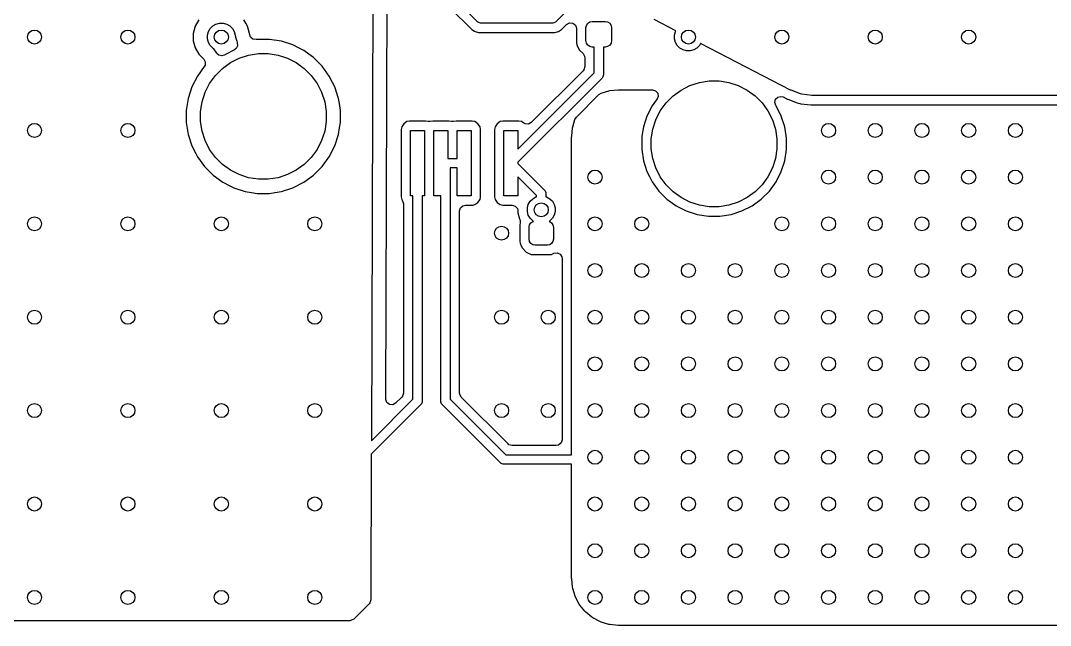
# Model space of a CAD drawing. Extents: x 2.65 to 6.49, y -4.64 to -1.62.
# Drawn here: x 3.374 to 4.242, y -4.63 to -4.12 of the extents above; entities that cross this region are included whole.
import ezdxf

# ---------------------------------------------------------------- set-up
doc = ezdxf.new("R2010")
doc.units = 0
doc.header["$MEASUREMENT"] = 0
doc.layers.add('BLACK', color=7, linetype='CONTINUOUS')

msp = doc.modelspace()

# ---------------------------------------------------------------- linework, layer by layer
at = {"layer": 'BLACK', "linetype": 'CONTINUOUS'}
for p, q in [((3.67119, -4.06398), (3.66976, -4.47428)), ((3.68191, -4.43916), (3.68312, -4.09186)), ((3.84258, -4.10394), (3.82562, -4.12089)), ((3.73856, -4.11167), (3.75227, -4.12537)), ((3.75895, -4.12089), (3.74525, -4.10719)), ((3.52439, -4.11934), (3.52128, -4.12473)), ((3.53612, -4.12449), (3.53879, -4.12295)), ((3.53879, -4.12295), (3.54177, -4.12215)), ((3.54177, -4.12215), (3.54485, -4.12215)), ((3.54485, -4.12215), (3.54783, -4.12295)), ((3.54783, -4.12295), (3.5505, -4.12449)), ((3.56393, -4.12229), (3.56223, -4.11934)), ((3.56534, -4.12473), (3.56393, -4.12229)), ((3.75954, -4.12138), (3.75895, -4.12089)), ((3.75971, -4.12145), (3.75954, -4.12138)), ((3.76096, -4.12197), (3.75971, -4.12145)), ((3.76173, -4.12205), (3.76096, -4.12197)), ((3.82283, -4.12205), (3.76173, -4.12205)), ((3.8236, -4.12197), (3.82283, -4.12205)), ((3.82502, -4.12138), (3.8236, -4.12197)), ((3.82562, -4.12089), (3.82502, -4.12138)), ((3.83436, -4.12331), (3.83678, -4.12199)), ((3.83678, -4.12199), (3.83952, -4.12219)), ((3.83952, -4.12219), (3.84172, -4.12384)), ((3.851, -4.12401), (3.85218, -4.12225)), ((3.85218, -4.12225), (3.85393, -4.12108)), ((3.85393, -4.12108), (3.856, -4.12067)), ((3.856, -4.12067), (3.86683, -4.12067)), ((3.86683, -4.12067), (3.8689, -4.12108)), ((3.8689, -4.12108), (3.87066, -4.12225)), ((3.87066, -4.12225), (3.87183, -4.12401)), ((3.92651, -4.12863), (3.90803, -4.11908)), ((3.52128, -4.12473), (3.51967, -4.13075)), ((3.51967, -4.13075), (3.51967, -4.13697)), ((3.52128, -4.12473), (3.52128, -4.12473)), ((3.5316, -4.13232), (3.5324, -4.12934)), ((3.5324, -4.12934), (3.53394, -4.12667)), ((3.53394, -4.12667), (3.53612, -4.12449)), ((3.5505, -4.12449), (3.55268, -4.12667)), ((3.55268, -4.12667), (3.55422, -4.12934)), ((3.55422, -4.12934), (3.55502, -4.13232)), ((3.56695, -4.13075), (3.56534, -4.12473)), ((3.56695, -4.13115), (3.56695, -4.13075)), ((3.56695, -4.13075), (3.56695, -4.13075)), ((3.56695, -4.13122), (3.56695, -4.13115)), ((3.56776, -4.13385), (3.56695, -4.13122)), ((3.75227, -4.12537), (3.75447, -4.12758)), ((3.75447, -4.12758), (3.75447, -4.12758)), ((3.75447, -4.12758), (3.75447, -4.12758)), ((3.75447, -4.12758), (3.75662, -4.12882)), ((3.75662, -4.12882), (3.75717, -4.12913)), ((3.75717, -4.12913), (3.76017, -4.12994)), ((3.76017, -4.12994), (3.76017, -4.12994)), ((3.76017, -4.12994), (3.82439, -4.12994)), ((3.82439, -4.12994), (3.8274, -4.12913)), ((3.82439, -4.12994), (3.82439, -4.12994)), ((3.8274, -4.12913), (3.8301, -4.12758)), ((3.8301, -4.12758), (3.8323, -4.12537)), ((3.8323, -4.12537), (3.83436, -4.12331)), ((3.84172, -4.12384), (3.84268, -4.12642)), ((3.84268, -4.12642), (3.8427, -4.12677)), ((3.8427, -4.12677), (3.8427, -4.13847)), ((3.85059, -4.12608), (3.851, -4.12401)), ((3.85059, -4.13691), (3.85059, -4.12608)), ((3.87183, -4.12401), (3.87224, -4.12608)), ((3.87224, -4.12608), (3.87224, -4.13691)), ((3.9253, -4.13232), (3.9261, -4.12934)), ((3.9261, -4.12934), (3.92651, -4.12863)), ((3.51967, -4.13697), (3.52128, -4.14298)), ((3.5316, -4.1354), (3.5316, -4.13232)), ((3.5324, -4.13838), (3.5316, -4.1354)), ((3.53394, -4.14105), (3.5324, -4.13838)), ((3.55502, -4.13232), (3.55502, -4.13269)), ((3.55502, -4.13269), (3.55523, -4.13348)), ((3.55523, -4.13348), (3.55534, -4.134)), ((3.55534, -4.134), (3.55546, -4.13477)), ((3.55546, -4.13477), (3.55546, -4.13477)), ((3.55546, -4.13477), (3.55627, -4.1374)), ((3.55627, -4.1374), (3.55627, -4.1374)), ((3.55627, -4.1374), (3.5567, -4.13841)), ((3.5567, -4.13841), (3.55702, -4.14115)), ((3.56987, -4.13562), (3.56776, -4.13385)), ((3.57259, -4.13597), (3.56987, -4.13562)), ((3.57363, -4.13581), (3.57259, -4.13597)), ((3.58385, -4.13581), (3.57363, -4.13581)), ((3.57363, -4.13581), (3.57363, -4.13581)), ((3.59396, -4.13741), (3.58385, -4.13581)), ((3.58385, -4.13581), (3.58385, -4.13581)), ((3.60368, -4.14057), (3.59396, -4.13741)), ((3.8427, -4.13847), (3.84295, -4.14041)), ((3.851, -4.13898), (3.85059, -4.13691)), ((3.85218, -4.14074), (3.851, -4.13898)), ((3.87183, -4.13898), (3.87066, -4.14074)), ((3.87224, -4.13691), (3.87183, -4.13898)), ((3.9253, -4.1354), (3.9253, -4.13232)), ((3.9261, -4.13838), (3.9253, -4.1354)), ((3.92764, -4.14105), (3.9261, -4.13838)), ((3.94733, -4.13939), (3.94638, -4.14105)), ((4.0231, -4.17854), (3.94733, -4.13939)), ((3.52128, -4.14298), (3.52128, -4.14298)), ((3.52128, -4.14298), (3.52439, -4.14837)), ((3.52439, -4.14837), (3.52439, -4.14837)), ((3.52439, -4.14837), (3.52846, -4.15244)), ((3.53612, -4.14323), (3.53394, -4.14105)), ((3.53644, -4.14341), (3.53612, -4.14323)), ((3.53696, -4.14394), (3.53644, -4.14341)), ((3.53901, -4.14668), (3.53696, -4.14394)), ((3.53951, -4.1476), (3.53901, -4.14668)), ((3.53981, -4.14795), (3.53951, -4.1476)), ((3.54117, -4.1491), (3.53981, -4.14795)), ((3.54644, -4.1488), (3.54385, -4.14972)), ((3.54675, -4.14858), (3.54644, -4.1488)), ((3.55442, -4.14467), (3.54675, -4.14858)), ((3.54675, -4.14858), (3.54675, -4.14858)), ((3.5558, -4.14362), (3.55442, -4.14467)), ((3.55702, -4.14115), (3.5558, -4.14362)), ((3.56633, -4.14911), (3.57457, -4.1478)), ((3.57457, -4.1478), (3.58291, -4.1478)), ((3.58291, -4.1478), (3.59115, -4.14911)), ((3.60843, -4.14298), (3.60368, -4.14057)), ((3.6128, -4.14521), (3.60843, -4.14298)), ((3.61715, -4.14837), (3.6128, -4.14521)), ((3.6128, -4.14521), (3.6128, -4.14521)), ((3.6128, -4.14521), (3.6128, -4.14521)), ((3.62107, -4.15122), (3.61715, -4.14837)), ((3.84295, -4.14041), (3.84295, -4.14041)), ((3.84295, -4.14041), (3.84494, -4.14466)), ((3.84494, -4.14466), (3.84816, -4.14788)), ((3.84816, -4.14788), (3.84874, -4.14894)), ((3.84874, -4.14894), (3.84939, -4.14996)), ((3.85393, -4.14191), (3.85218, -4.14074)), ((3.856, -4.14232), (3.85393, -4.14191)), ((3.85748, -4.14232), (3.856, -4.14232)), ((3.85748, -4.16412), (3.85748, -4.14232)), ((3.86683, -4.14232), (3.86535, -4.14232)), ((3.86535, -4.14232), (3.86535, -4.16575)), ((3.8689, -4.14191), (3.86683, -4.14232)), ((3.87066, -4.14074), (3.8689, -4.14191)), ((3.92982, -4.14323), (3.92764, -4.14105)), ((3.93249, -4.14477), (3.92982, -4.14323)), ((3.93547, -4.14557), (3.93249, -4.14477)), ((3.93855, -4.14557), (3.93547, -4.14557)), ((3.94153, -4.14477), (3.93855, -4.14557)), ((3.9442, -4.14323), (3.94153, -4.14477)), ((3.94638, -4.14105), (3.9442, -4.14323)), ((3.52846, -4.15244), (3.52977, -4.15486)), ((3.52958, -4.1576), (3.52895, -4.15876)), ((3.52977, -4.15486), (3.52958, -4.1576)), ((3.54385, -4.14972), (3.54117, -4.1491)), ((3.54422, -4.16037), (3.55097, -4.15547)), ((3.55097, -4.15547), (3.5584, -4.15168)), ((3.5584, -4.15168), (3.56633, -4.14911)), ((3.59115, -4.14911), (3.59908, -4.15168)), ((3.59908, -4.15168), (3.60651, -4.15547)), ((3.60651, -4.15547), (3.61326, -4.16037)), ((3.6283, -4.15846), (3.62107, -4.15122)), ((3.84939, -4.14996), (3.84942, -4.1502)), ((3.84942, -4.1502), (3.84948, -4.1503)), ((3.84948, -4.1503), (3.84959, -4.15133)), ((3.84959, -4.15133), (3.84959, -4.15883)), ((3.52895, -4.15876), (3.52316, -4.16673)), ((3.53342, -4.17302), (3.53832, -4.16627)), ((3.53832, -4.16627), (3.54422, -4.16037)), ((3.61326, -4.16037), (3.61916, -4.16627)), ((3.61916, -4.16627), (3.62406, -4.17302)), ((3.63432, -4.16673), (3.6283, -4.15846)), ((3.79331, -4.22829), (3.85748, -4.16412)), ((3.84816, -4.16228), (3.80455, -4.20589)), ((3.84881, -4.16146), (3.84816, -4.16228)), ((3.84959, -4.15883), (3.84881, -4.16146)), ((3.86535, -4.16575), (3.86528, -4.16652)), ((3.52316, -4.16673), (3.51852, -4.17584)), ((3.52964, -4.18045), (3.53342, -4.17302)), ((3.62406, -4.17302), (3.62784, -4.18045)), ((3.63715, -4.17229), (3.63432, -4.16673)), ((3.63896, -4.17584), (3.63715, -4.17229)), ((3.8642, -4.16853), (3.79331, -4.23943)), ((3.86469, -4.16794), (3.8642, -4.16853)), ((3.86486, -4.16752), (3.86469, -4.16794)), ((3.86528, -4.16652), (3.86486, -4.16752)), ((3.93089, -4.1786), (3.93832, -4.17481)), ((3.93832, -4.17481), (3.94625, -4.17224)), ((3.94625, -4.17224), (3.95449, -4.17093)), ((3.95449, -4.17093), (3.96283, -4.17093)), ((3.96283, -4.17093), (3.97107, -4.17224)), ((3.97107, -4.17224), (3.979, -4.17481)), ((3.979, -4.17481), (3.98643, -4.1786)), ((3.51852, -4.17584), (3.51536, -4.18557)), ((3.52706, -4.18838), (3.52964, -4.18045)), ((3.62784, -4.18045), (3.63042, -4.18838)), ((3.64212, -4.18557), (3.63896, -4.17584)), ((3.63896, -4.17584), (3.63896, -4.17584)), ((3.63896, -4.17584), (3.63896, -4.17584)), ((3.84259, -4.20131), (3.86154, -4.18235)), ((3.86154, -4.18235), (3.86358, -4.18113)), ((3.86358, -4.18113), (3.86981, -4.17924)), ((3.86981, -4.17924), (3.87075, -4.17906)), ((3.87075, -4.17906), (3.87771, -4.17837)), ((3.87771, -4.17837), (3.87819, -4.17835)), ((3.87819, -4.17835), (3.90674, -4.17835)), ((3.90674, -4.17835), (3.90937, -4.17912)), ((3.90937, -4.17912), (3.91118, -4.1812)), ((3.91118, -4.1812), (3.91157, -4.18392)), ((3.91825, -4.1894), (3.92414, -4.1835)), ((3.92414, -4.1835), (3.93089, -4.1786)), ((3.98643, -4.1786), (3.99318, -4.1835)), ((3.99318, -4.1835), (3.99908, -4.1894)), ((4.02363, -4.17878), (4.0231, -4.17854)), ((4.03158, -4.18175), (4.02363, -4.17878)), ((4.03271, -4.18203), (4.03158, -4.18175)), ((4.04114, -4.18304), (4.03271, -4.18203)), ((4.04172, -4.18307), (4.04114, -4.18304)), ((4.44544, -4.18307), (4.04172, -4.18307)), ((3.51536, -4.18557), (3.51376, -4.19567)), ((3.52575, -4.19662), (3.52706, -4.18838)), ((3.63042, -4.18838), (3.63173, -4.19662)), ((3.64279, -4.18977), (3.64212, -4.18557)), ((3.64372, -4.19567), (3.64279, -4.18977)), ((3.90645, -4.19192), (3.90209, -4.20048)), ((3.91069, -4.1861), (3.90645, -4.19192)), ((3.91157, -4.18392), (3.91069, -4.1861)), ((3.91334, -4.19615), (3.91825, -4.1894)), ((3.99908, -4.1894), (4.00398, -4.19615)), ((4.00973, -4.18904), (4.01035, -4.18636)), ((4.01065, -4.19163), (4.00973, -4.18904)), ((4.01035, -4.18636), (4.01233, -4.18444)), ((4.01087, -4.19192), (4.01065, -4.19163)), ((4.01523, -4.20048), (4.01087, -4.19192)), ((4.01087, -4.19192), (4.01087, -4.19192)), ((4.01233, -4.18444), (4.01502, -4.18389)), ((4.01502, -4.18389), (4.01685, -4.18442)), ((4.01685, -4.18442), (4.01938, -4.18573)), ((4.01938, -4.18573), (4.01982, -4.18594)), ((4.01982, -4.18594), (4.02035, -4.18617)), ((4.02035, -4.18617), (4.02035, -4.18618)), ((4.02035, -4.18618), (4.02035, -4.18618)), ((4.02035, -4.18618), (4.0208, -4.18636)), ((4.0208, -4.18636), (4.0208, -4.18636)), ((4.0208, -4.18636), (4.02875, -4.18933)), ((4.02875, -4.18933), (4.02875, -4.18933)), ((4.02875, -4.18933), (4.02875, -4.18933)), ((4.02875, -4.18933), (4.02967, -4.18961)), ((4.02967, -4.18961), (4.0308, -4.18989)), ((4.0308, -4.18989), (4.0308, -4.18989)), ((4.0308, -4.18989), (4.0308, -4.18989)), ((4.0308, -4.18989), (4.03175, -4.19006)), ((4.03175, -4.19006), (4.03175, -4.19006)), ((4.03175, -4.19006), (4.04018, -4.19107)), ((4.04018, -4.19107), (4.04038, -4.19109)), ((4.04038, -4.19109), (4.04066, -4.19111)), ((4.04066, -4.19111), (4.04109, -4.19114)), ((4.04109, -4.19114), (4.04124, -4.19115)), ((4.04124, -4.19115), (4.04155, -4.19116)), ((4.04155, -4.19116), (4.04172, -4.19116)), ((4.04172, -4.19116), (4.43037, -4.19116)), ((3.51376, -4.19567), (3.51376, -4.2059)), ((3.52575, -4.20496), (3.52575, -4.19662)), ((3.63173, -4.19662), (3.63173, -4.20496)), ((3.64372, -4.2059), (3.64372, -4.19567)), ((3.90209, -4.20048), (3.89912, -4.20962)), ((3.90956, -4.20358), (3.91334, -4.19615)), ((4.00398, -4.19615), (4.00777, -4.20358)), ((4.0182, -4.20962), (4.01523, -4.20048)), ((3.51376, -4.2059), (3.51536, -4.216)), ((3.52706, -4.21319), (3.52575, -4.20496)), ((3.63173, -4.20496), (3.63042, -4.21319)), ((3.64301, -4.21037), (3.64372, -4.2059)), ((3.69532, -4.20952), (3.69486, -4.21182)), ((3.69706, -4.20691), (3.69532, -4.20952)), ((3.69532, -4.20952), (3.69532, -4.20952)), ((3.69968, -4.20516), (3.69706, -4.20691)), ((3.70198, -4.2047), (3.69968, -4.20516)), ((3.69968, -4.20516), (3.69968, -4.20516)), ((3.71534, -4.2047), (3.70198, -4.2047)), ((3.70198, -4.2047), (3.70198, -4.2047)), ((3.71755, -4.20514), (3.71534, -4.2047)), ((3.71946, -4.20514), (3.71755, -4.20514)), ((3.72166, -4.2047), (3.71946, -4.20514)), ((3.73503, -4.2047), (3.72166, -4.2047)), ((3.73724, -4.20514), (3.73503, -4.2047)), ((3.73914, -4.20514), (3.73724, -4.20514)), ((3.74135, -4.2047), (3.73914, -4.20514)), ((3.75471, -4.2047), (3.74135, -4.2047)), ((3.75702, -4.20516), (3.75471, -4.2047)), ((3.75471, -4.2047), (3.75471, -4.2047)), ((3.75963, -4.20691), (3.75702, -4.20516)), ((3.75702, -4.20516), (3.75702, -4.20516)), ((3.76137, -4.20952), (3.75963, -4.20691)), ((3.76183, -4.21182), (3.76137, -4.20952)), ((3.76137, -4.20952), (3.76137, -4.20952)), ((3.77406, -4.20952), (3.7736, -4.21182)), ((3.77581, -4.20691), (3.77406, -4.20952)), ((3.77406, -4.20952), (3.77406, -4.20952)), ((3.77842, -4.20516), (3.77581, -4.20691)), ((3.78072, -4.2047), (3.77842, -4.20516)), ((3.77842, -4.20516), (3.77842, -4.20516)), ((3.79408, -4.2047), (3.78072, -4.2047)), ((3.78072, -4.2047), (3.78072, -4.2047)), ((3.79639, -4.20516), (3.79408, -4.2047)), ((3.79408, -4.2047), (3.79408, -4.2047)), ((3.79838, -4.2065), (3.79639, -4.20516)), ((3.79639, -4.20516), (3.79639, -4.20516)), ((3.79639, -4.20516), (3.79639, -4.20516)), ((3.79639, -4.20516), (3.79639, -4.20516)), ((3.79939, -4.20701), (3.79838, -4.2065)), ((3.80213, -4.20721), (3.79939, -4.20701)), ((3.80455, -4.20589), (3.80213, -4.20721)), ((3.83929, -4.21051), (3.83948, -4.20958)), ((3.83948, -4.20958), (3.84137, -4.20334)), ((3.84137, -4.20334), (3.84259, -4.20131)), ((3.89912, -4.20962), (3.89788, -4.21748)), ((3.90698, -4.21151), (3.90956, -4.20358)), ((4.00777, -4.20358), (4.01034, -4.21151)), ((4.0197, -4.21911), (4.0182, -4.20962)), ((3.51536, -4.216), (3.51852, -4.22573)), ((3.52964, -4.22113), (3.52706, -4.21319)), ((3.63042, -4.21319), (3.62784, -4.22113)), ((3.63896, -4.22573), (3.64212, -4.216)), ((3.64212, -4.216), (3.64301, -4.21037)), ((3.69486, -4.21182), (3.69486, -4.26849)), ((3.70276, -4.26772), (3.70276, -4.2126)), ((3.70276, -4.2126), (3.71457, -4.2126)), ((3.71457, -4.2126), (3.71457, -4.26772)), ((3.72244, -4.26772), (3.72244, -4.2126)), ((3.72244, -4.2126), (3.73425, -4.2126)), ((3.73425, -4.2126), (3.73425, -4.23622)), ((3.74213, -4.23622), (3.74213, -4.2126)), ((3.74213, -4.2126), (3.75394, -4.2126)), ((3.75394, -4.2126), (3.75394, -4.26772)), ((3.76181, -4.26772), (3.76181, -4.2126)), ((3.76181, -4.2126), (3.76183, -4.2126)), ((3.76183, -4.2126), (3.76183, -4.21182)), ((3.76183, -4.21182), (3.76183, -4.21182)), ((3.76183, -4.21182), (3.76183, -4.21182)), ((3.7736, -4.21182), (3.7736, -4.2126)), ((3.7736, -4.2126), (3.77362, -4.2126)), ((3.77362, -4.2126), (3.77362, -4.26772)), ((3.7815, -4.26772), (3.7815, -4.2126)), ((3.7815, -4.2126), (3.79331, -4.2126)), ((3.79331, -4.2126), (3.79331, -4.22829)), ((3.83858, -4.21796), (3.83861, -4.21748)), ((3.83858, -4.36702), (3.83858, -4.21796)), ((3.83861, -4.21748), (3.83929, -4.21051)), ((3.89788, -4.21748), (3.89762, -4.21911)), ((3.90568, -4.21975), (3.90698, -4.21151)), ((4.01034, -4.21151), (4.01165, -4.21975)), ((3.51852, -4.22573), (3.52171, -4.232)), ((3.53342, -4.22856), (3.52964, -4.22113)), ((3.62784, -4.22113), (3.62406, -4.22856)), ((3.63432, -4.23484), (3.63896, -4.22573)), ((3.89762, -4.21911), (3.89762, -4.22872)), ((3.90568, -4.22809), (3.90568, -4.21975)), ((4.01165, -4.21975), (4.01165, -4.22809)), ((4.0197, -4.22872), (4.0197, -4.21911)), ((3.52171, -4.232), (3.52316, -4.23484)), ((3.52316, -4.23484), (3.52918, -4.24312)), ((3.53832, -4.23531), (3.53342, -4.22856)), ((3.54422, -4.2412), (3.53832, -4.23531)), ((3.61916, -4.23531), (3.61326, -4.2412)), ((3.62406, -4.22856), (3.61916, -4.23531)), ((3.6283, -4.24312), (3.63432, -4.23484)), ((3.89762, -4.22872), (3.89912, -4.23821)), ((3.90698, -4.23632), (3.90568, -4.22809)), ((4.01165, -4.22809), (4.01034, -4.23632)), ((4.0182, -4.23821), (4.0197, -4.22872)), ((3.52918, -4.24312), (3.53641, -4.25035)), ((3.55097, -4.2461), (3.54422, -4.2412)), ((3.61326, -4.2412), (3.60651, -4.2461)), ((3.62107, -4.25035), (3.6283, -4.24312)), ((3.73425, -4.23622), (3.74213, -4.23622)), ((3.74213, -4.24409), (3.73622, -4.24409)), ((3.73622, -4.24409), (3.73622, -4.29134)), ((3.74213, -4.26772), (3.74213, -4.24409)), ((3.79331, -4.23943), (3.79331, -4.2405)), ((3.79331, -4.2405), (3.81578, -4.26296)), ((3.89912, -4.23821), (3.90209, -4.24735)), ((3.90956, -4.24426), (3.90698, -4.23632)), ((3.91334, -4.25169), (3.90956, -4.24426)), ((4.00777, -4.24426), (4.00398, -4.25169)), ((4.01034, -4.23632), (4.00777, -4.24426)), ((4.01523, -4.24735), (4.0182, -4.23821)), ((3.53641, -4.25035), (3.54468, -4.25636)), ((3.5584, -4.24989), (3.55097, -4.2461)), ((3.56633, -4.25247), (3.5584, -4.24989)), ((3.57457, -4.25377), (3.56633, -4.25247)), ((3.59115, -4.25247), (3.58291, -4.25377)), ((3.59908, -4.24989), (3.59115, -4.25247)), ((3.60651, -4.2461), (3.59908, -4.24989)), ((3.6128, -4.25636), (3.62107, -4.25035)), ((3.80906, -4.26738), (3.79331, -4.25163)), ((3.79331, -4.25163), (3.79331, -4.26772)), ((3.90209, -4.24735), (3.90425, -4.25159)), ((3.90425, -4.25159), (3.90645, -4.25591)), ((3.91825, -4.25844), (3.91334, -4.25169)), ((4.00398, -4.25169), (3.99908, -4.25844)), ((4.01087, -4.25591), (4.01523, -4.24735)), ((3.54468, -4.25636), (3.55049, -4.25932)), ((3.55049, -4.25932), (3.5538, -4.26101)), ((3.5538, -4.26101), (3.5538, -4.26101)), ((3.5538, -4.26101), (3.5538, -4.26101)), ((3.5538, -4.26101), (3.56352, -4.26417)), ((3.58291, -4.25377), (3.57457, -4.25377)), ((3.59396, -4.26417), (3.60368, -4.26101)), ((3.60368, -4.26101), (3.6128, -4.25636)), ((3.90645, -4.25591), (3.9121, -4.26368)), ((3.92414, -4.26433), (3.91825, -4.25844)), ((3.99908, -4.25844), (3.99318, -4.26433)), ((4.00522, -4.26368), (4.01087, -4.25591)), ((3.56352, -4.26417), (3.56873, -4.26499)), ((3.56873, -4.26499), (3.57363, -4.26577)), ((3.57363, -4.26577), (3.57363, -4.26577)), ((3.57363, -4.26577), (3.58385, -4.26577)), ((3.58385, -4.26577), (3.58832, -4.26506)), ((3.58832, -4.26506), (3.59396, -4.26417)), ((3.69486, -4.26849), (3.69532, -4.2708)), ((3.70472, -4.26772), (3.70276, -4.26772)), ((3.70472, -4.29134), (3.70472, -4.26772)), ((3.71457, -4.26772), (3.7126, -4.26772)), ((3.7126, -4.26772), (3.7126, -4.29134)), ((3.72835, -4.26772), (3.72244, -4.26772)), ((3.72835, -4.29134), (3.72835, -4.26772)), ((3.75394, -4.26772), (3.74213, -4.26772)), ((3.76137, -4.2708), (3.76174, -4.26894)), ((3.76174, -4.26894), (3.76183, -4.26849)), ((3.76183, -4.26772), (3.76181, -4.26772)), ((3.76183, -4.26849), (3.76183, -4.26772)), ((3.77362, -4.26772), (3.7736, -4.26772)), ((3.7736, -4.26772), (3.7736, -4.26849)), ((3.7736, -4.26849), (3.77406, -4.2708)), ((3.79331, -4.26772), (3.7815, -4.26772)), ((3.80362, -4.27234), (3.8058, -4.27016)), ((3.8058, -4.27016), (3.80847, -4.26862)), ((3.80847, -4.26862), (3.80906, -4.26846)), ((3.80906, -4.26846), (3.80906, -4.26738)), ((3.81578, -4.26296), (3.81627, -4.26356)), ((3.81627, -4.26356), (3.81685, -4.26498)), ((3.81685, -4.26498), (3.81693, -4.26575)), ((3.81693, -4.26575), (3.81693, -4.26846)), ((3.81693, -4.26846), (3.81751, -4.26862)), ((3.81751, -4.26862), (3.82018, -4.27016)), ((3.82018, -4.27016), (3.82236, -4.27234)), ((3.9121, -4.26368), (3.9121, -4.26368)), ((3.9121, -4.26368), (3.91889, -4.27048)), ((3.91889, -4.27048), (3.91889, -4.27048)), ((3.91889, -4.27048), (3.92567, -4.2754)), ((3.93089, -4.26923), (3.92414, -4.26433)), ((3.93832, -4.27302), (3.93089, -4.26923)), ((3.98643, -4.26923), (3.979, -4.27302)), ((3.99318, -4.26433), (3.98643, -4.26923)), ((3.99066, -4.27613), (3.99843, -4.27048)), ((3.99843, -4.27048), (4.00522, -4.26368)), ((3.69532, -4.2708), (3.69601, -4.27183)), ((3.69601, -4.27183), (3.69683, -4.27445)), ((3.69683, -4.27445), (3.69683, -4.27454)), ((3.69683, -4.27454), (3.69683, -4.43402)), ((3.74411, -4.28049), (3.74489, -4.27785)), ((3.74489, -4.27785), (3.74697, -4.27605)), ((3.74697, -4.27605), (3.749, -4.27561)), ((3.749, -4.27561), (3.75471, -4.27561)), ((3.75471, -4.27561), (3.7553, -4.27549)), ((3.75471, -4.27561), (3.75471, -4.27561)), ((3.7553, -4.27549), (3.75702, -4.27515)), ((3.75702, -4.27515), (3.75963, -4.27341)), ((3.75702, -4.27515), (3.75702, -4.27515)), ((3.75702, -4.27515), (3.75702, -4.27515)), ((3.75963, -4.27341), (3.76137, -4.2708)), ((3.76137, -4.2708), (3.76137, -4.2708)), ((3.76137, -4.2708), (3.76137, -4.2708)), ((3.77406, -4.2708), (3.77406, -4.2708)), ((3.77406, -4.2708), (3.77581, -4.27341)), ((3.77581, -4.27341), (3.77842, -4.27515)), ((3.77842, -4.27515), (3.77842, -4.27515)), ((3.77842, -4.27515), (3.78072, -4.27561)), ((3.78072, -4.27561), (3.78072, -4.27561)), ((3.78072, -4.27561), (3.78072, -4.27561)), ((3.78072, -4.27561), (3.78841, -4.27561)), ((3.78841, -4.27561), (3.79104, -4.27639)), ((3.79104, -4.27639), (3.79285, -4.27846)), ((3.79285, -4.27846), (3.79318, -4.27946)), ((3.80128, -4.27799), (3.80208, -4.27501)), ((3.80128, -4.28107), (3.80128, -4.27799)), ((3.80208, -4.27501), (3.80362, -4.27234)), ((3.82236, -4.27234), (3.8239, -4.27501)), ((3.8239, -4.27501), (3.8247, -4.27799)), ((3.8247, -4.27799), (3.8247, -4.28107)), ((3.92567, -4.2754), (3.92667, -4.27613)), ((3.92667, -4.27613), (3.93523, -4.28049)), ((3.94625, -4.2756), (3.93832, -4.27302)), ((3.95449, -4.2769), (3.94625, -4.2756)), ((3.96283, -4.2769), (3.95449, -4.2769)), ((3.97107, -4.2756), (3.96283, -4.2769)), ((3.979, -4.27302), (3.97107, -4.2756)), ((3.98209, -4.28049), (3.99066, -4.27613)), ((3.74411, -4.43402), (3.74411, -4.28049)), ((3.79318, -4.27946), (3.79329, -4.27997)), ((3.79329, -4.27997), (3.79329, -4.28212)), ((3.79329, -4.28212), (3.79463, -4.28713)), ((3.79463, -4.28713), (3.79497, -4.28773)), ((3.79497, -4.28773), (3.79514, -4.28847)), ((3.80208, -4.28405), (3.80128, -4.28107)), ((3.80362, -4.28672), (3.80208, -4.28405)), ((3.8058, -4.2889), (3.80362, -4.28672)), ((3.82236, -4.28672), (3.82018, -4.2889)), ((3.8239, -4.28405), (3.82236, -4.28672)), ((3.8247, -4.28107), (3.8239, -4.28405)), ((3.93523, -4.28049), (3.94437, -4.28346)), ((3.94437, -4.28346), (3.95386, -4.28496)), ((3.95386, -4.28496), (3.95386, -4.28496)), ((3.95386, -4.28496), (3.96347, -4.28496)), ((3.96347, -4.28496), (3.97296, -4.28346)), ((3.96347, -4.28496), (3.96347, -4.28496)), ((3.97296, -4.28346), (3.98209, -4.28049)), ((3.70472, -4.30709), (3.70472, -4.29134)), ((3.7126, -4.29134), (3.7126, -4.30709)), ((3.72835, -4.30709), (3.72835, -4.29134)), ((3.73622, -4.29134), (3.73622, -4.30709)), ((3.79516, -4.2903), (3.79486, -4.29257)), ((3.79486, -4.29257), (3.79486, -4.30586)), ((3.79514, -4.28847), (3.79509, -4.28912)), ((3.79509, -4.28912), (3.79524, -4.28974)), ((3.79524, -4.28974), (3.79515, -4.2903)), ((3.79515, -4.2903), (3.79516, -4.2903)), ((3.80276, -4.29409), (3.80315, -4.29214)), ((3.80276, -4.30433), (3.80276, -4.29409)), ((3.80315, -4.29214), (3.80425, -4.29048)), ((3.80425, -4.29048), (3.80592, -4.28937)), ((3.80643, -4.28926), (3.8058, -4.2889)), ((3.80592, -4.28937), (3.80643, -4.28926)), ((3.82018, -4.2889), (3.81955, -4.28926)), ((3.81955, -4.28926), (3.82007, -4.28937)), ((3.82007, -4.28937), (3.82173, -4.29048)), ((3.82173, -4.29048), (3.82284, -4.29214)), ((3.82284, -4.29214), (3.82323, -4.29409)), ((3.82323, -4.29409), (3.82323, -4.30433)), ((3.80315, -4.30629), (3.80276, -4.30433)), ((3.82323, -4.30433), (3.82284, -4.30629)), ((3.70472, -4.43931), (3.70472, -4.30709)), ((3.7126, -4.30709), (3.7126, -4.44094)), ((3.72835, -4.44094), (3.72835, -4.30709)), ((3.73622, -4.30709), (3.73622, -4.43931)), ((3.79486, -4.30586), (3.79511, -4.30775)), ((3.79511, -4.30775), (3.79511, -4.30775)), ((3.79511, -4.30775), (3.79615, -4.30999)), ((3.79615, -4.30999), (3.79705, -4.31191)), ((3.79705, -4.31191), (3.8003, -4.31515)), ((3.80425, -4.30795), (3.80315, -4.30629)), ((3.80592, -4.30906), (3.80425, -4.30795)), ((3.80787, -4.30945), (3.80592, -4.30906)), ((3.81811, -4.30945), (3.80787, -4.30945)), ((3.82007, -4.30906), (3.81811, -4.30945)), ((3.82173, -4.30795), (3.82007, -4.30906)), ((3.82284, -4.30629), (3.82173, -4.30795)), ((3.8003, -4.31515), (3.80445, -4.31709)), ((3.80445, -4.31709), (3.80445, -4.31709)), ((3.80445, -4.31709), (3.80635, -4.31734)), ((3.80635, -4.31734), (3.80635, -4.31734)), ((3.80635, -4.31734), (3.81963, -4.31734)), ((3.81963, -4.31734), (3.82153, -4.31709)), ((3.82153, -4.31709), (3.82355, -4.31615)), ((3.82153, -4.31709), (3.82153, -4.31709)), ((3.82355, -4.31615), (3.82627, -4.31574)), ((3.82627, -4.31574), (3.82878, -4.31686)), ((3.82878, -4.31686), (3.83028, -4.31916)), ((3.83028, -4.31916), (3.83049, -4.32058)), ((3.83049, -4.32058), (3.83049, -4.36702)), ((3.83049, -4.36702), (3.83051, -4.36754)), ((3.83051, -4.37266), (3.83049, -4.37314)), ((3.83049, -4.37314), (3.83049, -4.44615)), ((3.83051, -4.36754), (3.83051, -4.3677)), ((3.83051, -4.3677), (3.83051, -4.36818)), ((3.83051, -4.36818), (3.83061, -4.36854)), ((3.83061, -4.37162), (3.83051, -4.37198)), ((3.83051, -4.37198), (3.83051, -4.37246)), ((3.83051, -4.37246), (3.83051, -4.37262)), ((3.83051, -4.37262), (3.83051, -4.37266)), ((3.83061, -4.36854), (3.83061, -4.37162)), ((3.8386, -4.36732), (3.83858, -4.36702)), ((3.83858, -4.37314), (3.8386, -4.37284)), ((3.83858, -4.44615), (3.83858, -4.37314)), ((3.8386, -4.37284), (3.8386, -4.36732)), ((3.69683, -4.43402), (3.69606, -4.43666)), ((3.74423, -4.43506), (3.74411, -4.43402)), ((3.74554, -4.43747), (3.74423, -4.43506)), ((3.71145, -4.44373), (3.66972, -4.48545)), ((3.66976, -4.47428), (3.70472, -4.43931)), ((3.68193, -4.43952), (3.68191, -4.43916)), ((3.68289, -4.4421), (3.68193, -4.43952)), ((3.68509, -4.44375), (3.68289, -4.4421)), ((3.68783, -4.44395), (3.68509, -4.44375)), ((3.69025, -4.44263), (3.68783, -4.44395)), ((3.6954, -4.43747), (3.69025, -4.44263)), ((3.69606, -4.43666), (3.6954, -4.43747)), ((3.71193, -4.44313), (3.71145, -4.44373)), ((3.71252, -4.44171), (3.71193, -4.44313)), ((3.7126, -4.44094), (3.71252, -4.44171)), ((3.72842, -4.44171), (3.72835, -4.44094)), ((3.72901, -4.44313), (3.72842, -4.44171)), ((3.7295, -4.44373), (3.72901, -4.44313)), ((3.77871, -4.49294), (3.7295, -4.44373)), ((3.73622, -4.43931), (3.78313, -4.48622)), ((3.78497, -4.4769), (3.74554, -4.43747)), ((3.83049, -4.44615), (3.8305, -4.44629)), ((3.8305, -4.45135), (3.83049, -4.45149)), ((3.83049, -4.45149), (3.83049, -4.47344)), ((3.8305, -4.44629), (3.83051, -4.44661)), ((3.83051, -4.45103), (3.8305, -4.45135)), ((3.83051, -4.44661), (3.83051, -4.44692)), ((3.83051, -4.44692), (3.83061, -4.44728)), ((3.83061, -4.45036), (3.83051, -4.45072)), ((3.83051, -4.45072), (3.83051, -4.45103)), ((3.83061, -4.44728), (3.83061, -4.45036)), ((3.8386, -4.44622), (3.83858, -4.44615)), ((3.83858, -4.45149), (3.8386, -4.45141)), ((3.83858, -4.48622), (3.83858, -4.45149)), ((3.8386, -4.45141), (3.8386, -4.44622)), ((3.78578, -4.47755), (3.78497, -4.4769)), ((3.78842, -4.47833), (3.78578, -4.47755)), ((3.82561, -4.47833), (3.78842, -4.47833)), ((3.82764, -4.47789), (3.82561, -4.47833)), ((3.82972, -4.47608), (3.82764, -4.47789)), ((3.83049, -4.47344), (3.82972, -4.47608)), ((3.66972, -4.48545), (3.6693, -4.60822)), ((3.78313, -4.48622), (3.83858, -4.48622)), ((3.77931, -4.49343), (3.77871, -4.49294)), ((3.78073, -4.49402), (3.77931, -4.49343)), ((3.7815, -4.49409), (3.78073, -4.49402)), ((3.83858, -4.49409), (3.7815, -4.49409)), ((3.83858, -4.59031), (3.83858, -4.49409)), ((3.83861, -4.59079), (3.83858, -4.59031)), ((3.83929, -4.59775), (3.83861, -4.59079)), ((3.83948, -4.59869), (3.83929, -4.59775)), ((3.84144, -4.60516), (3.83948, -4.59869)), ((3.6693, -4.60822), (3.66851, -4.61086)), ((3.84181, -4.60604), (3.84144, -4.60516)), ((3.84499, -4.612), (3.84181, -4.60604)), ((3.66787, -4.61166), (3.65497, -4.62455)), ((3.66851, -4.61086), (3.66787, -4.61166)), ((3.84552, -4.6128), (3.84499, -4.612)), ((3.84981, -4.61802), (3.84552, -4.6128)), ((3.65152, -4.62598), (2.94976, -4.62598)), ((3.65256, -4.62587), (3.65152, -4.62598)), ((3.65497, -4.62455), (3.65256, -4.62587)), ((3.85049, -4.6187), (3.84981, -4.61802)), ((3.85571, -4.62298), (3.85049, -4.6187)), ((3.8565, -4.62351), (3.85571, -4.62298)), ((3.86246, -4.6267), (3.8565, -4.62351)), ((3.86335, -4.62706), (3.86246, -4.6267)), ((3.86981, -4.62903), (3.86335, -4.62706)), ((3.87075, -4.62921), (3.86981, -4.62903)), ((3.87771, -4.6299), (3.87075, -4.62921)), ((3.87819, -4.62992), (3.87771, -4.6299)), ((4.80498, -4.62992), (3.87819, -4.62992))]:
    msp.add_line(p, q, dxfattribs=at)
at = {"layer": 'BLACK'}
for centre in [(3.38583, -4.13386), (3.46457, -4.13386), (3.54331, -4.13386), (3.93701, -4.13386), (4.01575, -4.13386), (4.09449, -4.13386), (4.17323, -4.13386), (3.38583, -4.2126), (3.46457, -4.2126), (4.05512, -4.2126), (4.09449, -4.2126), (4.13386, -4.2126), (4.17323, -4.2126), (4.2126, -4.2126), (3.85827, -4.25197), (4.05512, -4.25197), (4.09449, -4.25197), (4.13386, -4.25197), (4.17323, -4.25197), (4.2126, -4.25197), (3.81299, -4.27953), (3.38583, -4.29134), (3.46457, -4.29134), (3.54331, -4.29134), (3.62205, -4.29134), (3.85827, -4.29134), (3.89764, -4.29134), (4.01575, -4.29134), (4.05512, -4.29134), (4.09449, -4.29134), (4.13386, -4.29134), (4.17323, -4.29134), (4.2126, -4.29134), (3.77953, -4.29921), (3.85827, -4.33071), (3.89764, -4.33071), (3.93701, -4.33071), (3.97638, -4.33071), (4.01575, -4.33071), (4.05512, -4.33071), (4.09449, -4.33071), (4.13386, -4.33071), (4.17323, -4.33071), (4.2126, -4.33071), (3.38583, -4.37008), (3.46457, -4.37008), (3.54331, -4.37008), (3.62205, -4.37008), (3.77953, -4.37008), (3.8189, -4.37008), (3.85827, -4.37008), (3.89764, -4.37008), (3.93701, -4.37008), (3.97638, -4.37008), (4.01575, -4.37008), (4.05512, -4.37008), (4.09449, -4.37008), (4.13386, -4.37008), (4.17323, -4.37008), (4.2126, -4.37008), (3.85827, -4.40945), (3.89764, -4.40945), (3.93701, -4.40945), (3.97638, -4.40945), (4.01575, -4.40945), (4.05512, -4.40945), (4.09449, -4.40945), (4.13386, -4.40945), (4.17323, -4.40945), (4.2126, -4.40945), (3.38583, -4.44882), (3.46457, -4.44882), (3.54331, -4.44882), (3.62205, -4.44882), (3.77953, -4.44882), (3.8189, -4.44882), (3.85827, -4.44882), (3.89764, -4.44882), (3.93701, -4.44882), (3.97638, -4.44882), (4.01575, -4.44882), (4.05512, -4.44882), (4.09449, -4.44882), (4.13386, -4.44882), (4.17323, -4.44882), (4.2126, -4.44882), (3.85827, -4.48819), (3.89764, -4.48819), (3.93701, -4.48819), (3.97638, -4.48819), (4.01575, -4.48819), (4.05512, -4.48819), (4.09449, -4.48819), (4.13386, -4.48819), (4.17323, -4.48819), (4.2126, -4.48819), (3.38583, -4.52756), (3.46457, -4.52756), (3.54331, -4.52756), (3.62205, -4.52756), (3.85827, -4.52756), (3.89764, -4.52756), (3.93701, -4.52756), (3.97638, -4.52756), (4.01575, -4.52756), (4.05512, -4.52756), (4.09449, -4.52756), (4.13386, -4.52756), (4.17323, -4.52756), (4.2126, -4.52756), (3.85827, -4.56693), (3.89764, -4.56693), (3.93701, -4.56693), (3.97638, -4.56693), (4.01575, -4.56693), (4.05512, -4.56693), (4.09449, -4.56693), (4.13386, -4.56693), (4.17323, -4.56693), (4.2126, -4.56693), (3.38583, -4.6063), (3.46457, -4.6063), (3.54331, -4.6063), (3.62205, -4.6063), (3.85827, -4.6063), (3.89764, -4.6063), (3.93701, -4.6063), (3.97638, -4.6063), (4.01575, -4.6063), (4.05512, -4.6063), (4.09449, -4.6063), (4.13386, -4.6063), (4.17323, -4.6063), (4.2126, -4.6063)]:
    msp.add_circle(centre, 0.00591, dxfattribs=at)

doc.saveas('drawing.dxf')
